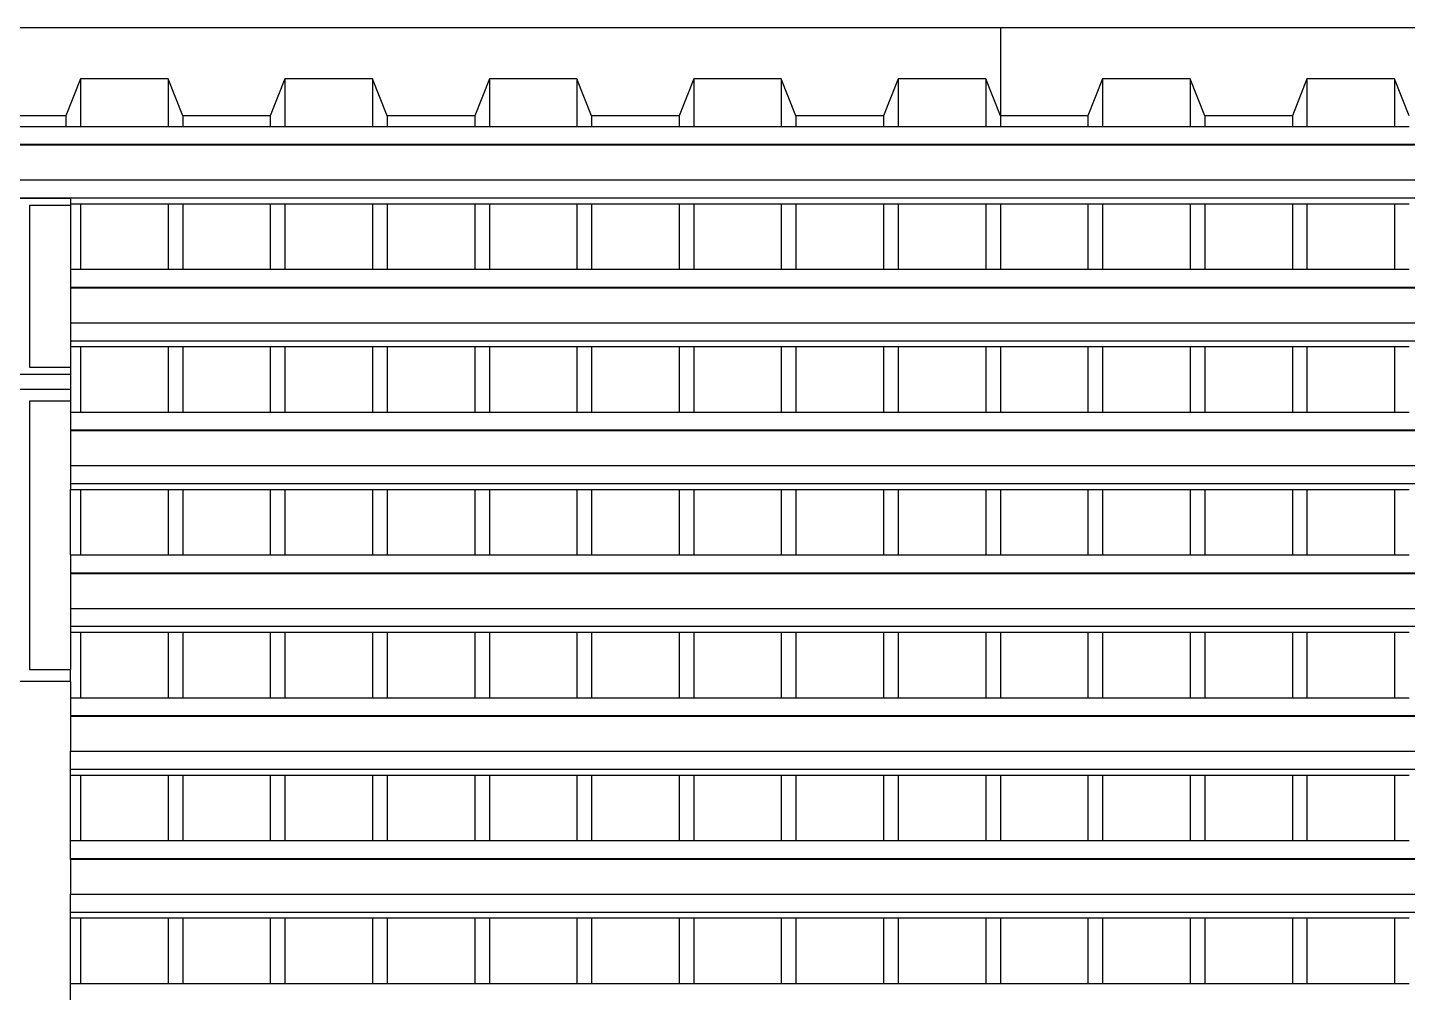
# Model space of a CAD drawing. Extents: x -34 to 34, y -12.8 to 11.9.
# Drawn here: x -19.227 to -17.32, y 10.591 to 11.923 of the extents above; entities that cross this region are included whole.
import ezdxf

# ---------------------------------------------------------------- set-up
doc = ezdxf.new("R2010")
doc.units = 0
doc.layers.get('0').update_dxf_attribs({"linetype": 'CONTINUOUS'})
doc.layers.add('SECTIONCUTEDGES', color=7, linetype='CONTINUOUS')

msp = doc.modelspace()

# ---------------------------------------------------------------- linework, layer by layer
for p, q in [((-19.1536, 11.8521), (-19.1536, 11.7867)), ((-19.0325, 11.8521), (-19.0325, 11.7867)), ((-18.8711, 11.8521), (-18.8711, 11.7867)), ((-18.7501, 11.8521), (-18.7501, 11.7867)), ((-18.5887, 11.8521), (-18.5887, 11.7867)), ((-18.4677, 11.8521), (-18.4677, 11.7867)), ((-18.3063, 11.8521), (-18.3063, 11.7867)), ((-18.1853, 11.8521), (-18.1853, 11.7867)), ((-18.0239, 11.8521), (-18.0239, 11.7867)), ((-17.9029, 11.8521), (-17.9029, 11.7867)), ((-17.7415, 11.8521), (-17.7415, 11.7867)), ((-17.6205, 11.8521), (-17.6205, 11.7867)), ((-17.4591, 11.8521), (-17.4591, 11.7867)), ((-17.338, 11.8521), (-17.338, 11.7867)), ((-19.1737, 11.8014), (-19.1737, 11.7867)), ((-19.0124, 11.8014), (-19.0124, 11.7867)), ((-18.8913, 11.8014), (-18.8913, 11.7867)), ((-18.7299, 11.8014), (-18.7299, 11.7867)), ((-18.6089, 11.8014), (-18.6089, 11.7867)), ((-18.4475, 11.8014), (-18.4475, 11.7867)), ((-18.3265, 11.8014), (-18.3265, 11.7867)), ((-18.1651, 11.8014), (-18.1651, 11.7867)), ((-18.0441, 11.8014), (-18.0441, 11.7867)), ((-17.8827, 11.8014), (-17.8827, 11.7867)), ((-17.7617, 11.8014), (-17.7617, 11.7867)), ((-17.6003, 11.8014), (-17.6003, 11.7867)), ((-17.4792, 11.8014), (-17.4792, 11.7867)), ((-19.2948, 11.7867), (-19.1737, 11.7867)), ((-19.1737, 11.7867), (-19.1536, 11.7867)), ((-19.1536, 11.7867), (-19.0325, 11.7867)), ((-19.0325, 11.7867), (-19.0124, 11.7867)), ((-19.0124, 11.7867), (-18.8913, 11.7867)), ((-18.8913, 11.7867), (-18.8711, 11.7867)), ((-18.8711, 11.7867), (-18.7501, 11.7867)), ((-18.7501, 11.7867), (-18.7299, 11.7867)), ((-18.7299, 11.7867), (-18.6089, 11.7867)), ((-18.6089, 11.7867), (-18.5887, 11.7867)), ((-18.5887, 11.7867), (-18.4677, 11.7867)), ((-18.4677, 11.7867), (-18.4475, 11.7867)), ((-18.4475, 11.7867), (-18.3265, 11.7867)), ((-18.3265, 11.7867), (-18.3063, 11.7867)), ((-18.3063, 11.7867), (-18.1853, 11.7867)), ((-18.1853, 11.7867), (-18.1651, 11.7867)), ((-18.1651, 11.7867), (-18.0441, 11.7867)), ((-18.0441, 11.7867), (-18.0239, 11.7867)), ((-18.0239, 11.7867), (-17.9029, 11.7867)), ((-17.9029, 11.7867), (-17.8827, 11.7867)), ((-17.8827, 11.7867), (-17.7617, 11.7867)), ((-17.7617, 11.7867), (-17.7415, 11.7867)), ((-17.7415, 11.7867), (-17.6205, 11.7867)), ((-17.6205, 11.7867), (-17.6003, 11.7867)), ((-17.6003, 11.7867), (-17.4792, 11.7867)), ((-17.4792, 11.7867), (-17.4591, 11.7867)), ((-17.4591, 11.7867), (-17.338, 11.7867)), ((-17.338, 11.7867), (-17.3179, 11.7867)), ((-29.4818, 11.762), (-11.7932, 11.762)), ((-29.4818, 11.7612), (-11.7932, 11.7612)), ((-29.4818, 11.7127), (-11.7932, 11.7127)), ((-26.6672, 11.688), (-11.7932, 11.688)), ((-19.1672, 11.6798), (-19.1536, 11.6798)), ((-19.1672, 11.6776), (-19.1672, 11.5894)), ((-19.1536, 11.6798), (-19.1536, 11.5894)), ((-19.1536, 11.6798), (-19.0325, 11.6798)), ((-19.0325, 11.6798), (-19.0325, 11.5894)), ((-19.0325, 11.6798), (-19.0124, 11.6798)), ((-19.0124, 11.6798), (-19.0124, 11.5894)), ((-19.0124, 11.6798), (-18.8913, 11.6798)), ((-18.8913, 11.6798), (-18.8913, 11.5894)), ((-18.8913, 11.6798), (-18.8711, 11.6798)), ((-18.8711, 11.6798), (-18.8711, 11.5894)), ((-18.8711, 11.6798), (-18.7501, 11.6798)), ((-18.7501, 11.6798), (-18.7501, 11.5894)), ((-18.7501, 11.6798), (-18.7299, 11.6798)), ((-18.7299, 11.6798), (-18.7299, 11.5894)), ((-18.7299, 11.6798), (-18.6089, 11.6798)), ((-18.6089, 11.6798), (-18.6089, 11.5894)), ((-18.6089, 11.6798), (-18.5887, 11.6798)), ((-18.5887, 11.6798), (-18.5887, 11.5894)), ((-18.5887, 11.6798), (-18.4677, 11.6798)), ((-18.4677, 11.6798), (-18.4677, 11.5894)), ((-18.4677, 11.6798), (-18.4475, 11.6798)), ((-18.4475, 11.6798), (-18.4475, 11.5894)), ((-18.4475, 11.6798), (-18.3265, 11.6798)), ((-18.3265, 11.6798), (-18.3265, 11.5894)), ((-18.3265, 11.6798), (-18.3063, 11.6798)), ((-18.3063, 11.6798), (-18.3063, 11.5894)), ((-18.3063, 11.6798), (-18.1853, 11.6798)), ((-18.1853, 11.6798), (-18.1853, 11.5894)), ((-18.1853, 11.6798), (-18.1651, 11.6798)), ((-18.1651, 11.6798), (-18.1651, 11.5894)), ((-18.1651, 11.6798), (-18.0441, 11.6798)), ((-18.0441, 11.6798), (-18.0441, 11.5894)), ((-18.0441, 11.6798), (-18.0239, 11.6798)), ((-18.0239, 11.6798), (-18.0239, 11.5894)), ((-18.0239, 11.6798), (-17.9029, 11.6798)), ((-17.9029, 11.6798), (-17.9029, 11.5894)), ((-17.9029, 11.6798), (-17.8827, 11.6798)), ((-17.8827, 11.6798), (-17.8827, 11.5894)), ((-17.8827, 11.6798), (-17.7617, 11.6798)), ((-17.7617, 11.6798), (-17.7617, 11.5894)), ((-17.7617, 11.6798), (-17.7415, 11.6798)), ((-17.7415, 11.6798), (-17.7415, 11.5894)), ((-17.7415, 11.6798), (-17.6205, 11.6798)), ((-17.6205, 11.6798), (-17.6205, 11.5894)), ((-17.6205, 11.6798), (-17.6003, 11.6798)), ((-17.6003, 11.6798), (-17.6003, 11.5894)), ((-17.6003, 11.6798), (-17.4792, 11.6798)), ((-17.4792, 11.6798), (-17.4792, 11.5894)), ((-17.4792, 11.6798), (-17.4591, 11.6798)), ((-17.4591, 11.6798), (-17.4591, 11.5894)), ((-17.4591, 11.6798), (-17.338, 11.6798)), ((-17.338, 11.6798), (-17.338, 11.5894)), ((-17.338, 11.6798), (-17.3179, 11.6798)), ((-19.1672, 11.5894), (-19.1536, 11.5894)), ((-19.1672, 11.5894), (-19.1672, 11.5647)), ((-19.1536, 11.5894), (-19.0325, 11.5894)), ((-19.0325, 11.5894), (-19.0124, 11.5894)), ((-19.0124, 11.5894), (-18.8913, 11.5894)), ((-18.8913, 11.5894), (-18.8711, 11.5894)), ((-18.8711, 11.5894), (-18.7501, 11.5894)), ((-18.7501, 11.5894), (-18.7299, 11.5894)), ((-18.7299, 11.5894), (-18.6089, 11.5894)), ((-18.6089, 11.5894), (-18.5887, 11.5894)), ((-18.5887, 11.5894), (-18.4677, 11.5894)), ((-18.4677, 11.5894), (-18.4475, 11.5894)), ((-18.4475, 11.5894), (-18.3265, 11.5894)), ((-18.3265, 11.5894), (-18.3063, 11.5894)), ((-18.3063, 11.5894), (-18.1853, 11.5894)), ((-18.1853, 11.5894), (-18.1651, 11.5894)), ((-18.1651, 11.5894), (-18.0441, 11.5894)), ((-18.0441, 11.5894), (-18.0239, 11.5894)), ((-18.0239, 11.5894), (-17.9029, 11.5894)), ((-17.9029, 11.5894), (-17.8827, 11.5894)), ((-17.8827, 11.5894), (-17.7617, 11.5894)), ((-17.7617, 11.5894), (-17.7415, 11.5894)), ((-17.7415, 11.5894), (-17.6205, 11.5894)), ((-17.6205, 11.5894), (-17.6003, 11.5894)), ((-17.6003, 11.5894), (-17.4792, 11.5894)), ((-17.4792, 11.5894), (-17.4591, 11.5894)), ((-17.4591, 11.5894), (-17.338, 11.5894)), ((-17.338, 11.5894), (-17.3179, 11.5894)), ((-19.1672, 11.5647), (-15.5372, 11.5647)), ((-19.1672, 11.5647), (-19.1672, 11.5639)), ((-19.1672, 11.5639), (-15.5372, 11.5639)), ((-19.1672, 11.5639), (-19.1672, 11.5154)), ((-19.1672, 11.5154), (-15.5372, 11.5154)), ((-19.1672, 11.5154), (-19.1672, 11.4907)), ((-19.1672, 11.4907), (-15.5372, 11.4907)), ((-19.1672, 11.4907), (-19.1672, 11.4825)), ((-19.1672, 11.4825), (-19.1672, 11.4542)), ((-19.1672, 11.4825), (-19.1536, 11.4825)), ((-19.1536, 11.4825), (-19.1536, 11.3921)), ((-19.1536, 11.4825), (-19.0325, 11.4825)), ((-19.0325, 11.4825), (-19.0325, 11.3921)), ((-19.0325, 11.4825), (-19.0124, 11.4825)), ((-19.0124, 11.4825), (-19.0124, 11.3921)), ((-19.0124, 11.4825), (-18.8913, 11.4825)), ((-18.8913, 11.4825), (-18.8913, 11.3921)), ((-18.8913, 11.4825), (-18.8711, 11.4825)), ((-18.8711, 11.4825), (-18.8711, 11.3921)), ((-18.8711, 11.4825), (-18.7501, 11.4825)), ((-18.7501, 11.4825), (-18.7501, 11.3921)), ((-18.7501, 11.4825), (-18.7299, 11.4825)), ((-18.7299, 11.4825), (-18.7299, 11.3921)), ((-18.7299, 11.4825), (-18.6089, 11.4825)), ((-18.6089, 11.4825), (-18.6089, 11.3921)), ((-18.6089, 11.4825), (-18.5887, 11.4825)), ((-18.5887, 11.4825), (-18.5887, 11.3921)), ((-18.5887, 11.4825), (-18.4677, 11.4825)), ((-18.4677, 11.4825), (-18.4677, 11.3921)), ((-18.4677, 11.4825), (-18.4475, 11.4825)), ((-18.4475, 11.4825), (-18.4475, 11.3921)), ((-18.4475, 11.4825), (-18.3265, 11.4825)), ((-18.3265, 11.4825), (-18.3265, 11.3921)), ((-18.3265, 11.4825), (-18.3063, 11.4825)), ((-18.3063, 11.4825), (-18.3063, 11.3921)), ((-18.3063, 11.4825), (-18.1853, 11.4825)), ((-18.1853, 11.4825), (-18.1853, 11.3921)), ((-18.1853, 11.4825), (-18.1651, 11.4825)), ((-18.1651, 11.4825), (-18.1651, 11.3921)), ((-18.1651, 11.4825), (-18.0441, 11.4825)), ((-18.0441, 11.4825), (-18.0441, 11.3921)), ((-18.0441, 11.4825), (-18.0239, 11.4825)), ((-18.0239, 11.4825), (-18.0239, 11.3921)), ((-18.0239, 11.4825), (-17.9029, 11.4825)), ((-17.9029, 11.4825), (-17.9029, 11.3921)), ((-17.9029, 11.4825), (-17.8827, 11.4825)), ((-17.8827, 11.4825), (-17.8827, 11.3921)), ((-17.8827, 11.4825), (-17.7617, 11.4825)), ((-17.7617, 11.4825), (-17.7617, 11.3921)), ((-17.7617, 11.4825), (-17.7415, 11.4825)), ((-17.7415, 11.4825), (-17.7415, 11.3921)), ((-17.7415, 11.4825), (-17.6205, 11.4825)), ((-17.6205, 11.4825), (-17.6205, 11.3921)), ((-17.6205, 11.4825), (-17.6003, 11.4825)), ((-17.6003, 11.4825), (-17.6003, 11.3921)), ((-17.6003, 11.4825), (-17.4792, 11.4825)), ((-17.4792, 11.4825), (-17.4792, 11.3921)), ((-17.4792, 11.4825), (-17.4591, 11.4825)), ((-17.4591, 11.4825), (-17.4591, 11.3921)), ((-17.4591, 11.4825), (-17.338, 11.4825)), ((-17.338, 11.4825), (-17.338, 11.3921)), ((-17.338, 11.4825), (-17.3179, 11.4825)), ((-19.1672, 11.4442), (-19.1672, 11.4238)), ((-19.1672, 11.4073), (-19.1672, 11.3921)), ((-19.1672, 11.3921), (-19.1536, 11.3921)), ((-19.1672, 11.3921), (-19.1672, 11.3674)), ((-19.1536, 11.3921), (-19.0325, 11.3921)), ((-19.0325, 11.3921), (-19.0124, 11.3921)), ((-19.0124, 11.3921), (-18.8913, 11.3921)), ((-18.8913, 11.3921), (-18.8711, 11.3921)), ((-18.8711, 11.3921), (-18.7501, 11.3921)), ((-18.7501, 11.3921), (-18.7299, 11.3921)), ((-18.7299, 11.3921), (-18.6089, 11.3921)), ((-18.6089, 11.3921), (-18.5887, 11.3921)), ((-18.5887, 11.3921), (-18.4677, 11.3921)), ((-18.4677, 11.3921), (-18.4475, 11.3921)), ((-18.4475, 11.3921), (-18.3265, 11.3921)), ((-18.3265, 11.3921), (-18.3063, 11.3921)), ((-18.3063, 11.3921), (-18.1853, 11.3921)), ((-18.1853, 11.3921), (-18.1651, 11.3921)), ((-18.1651, 11.3921), (-18.0441, 11.3921)), ((-18.0441, 11.3921), (-18.0239, 11.3921)), ((-18.0239, 11.3921), (-17.9029, 11.3921)), ((-17.9029, 11.3921), (-17.8827, 11.3921)), ((-17.8827, 11.3921), (-17.7617, 11.3921)), ((-17.7617, 11.3921), (-17.7415, 11.3921)), ((-17.7415, 11.3921), (-17.6205, 11.3921)), ((-17.6205, 11.3921), (-17.6003, 11.3921)), ((-17.6003, 11.3921), (-17.4792, 11.3921)), ((-17.4792, 11.3921), (-17.4591, 11.3921)), ((-17.4591, 11.3921), (-17.338, 11.3921)), ((-17.338, 11.3921), (-17.3179, 11.3921)), ((-19.1672, 11.3674), (-15.5372, 11.3674)), ((-19.1672, 11.3674), (-19.1672, 11.3666)), ((-19.1672, 11.3666), (-15.5372, 11.3666)), ((-19.1672, 11.3666), (-19.1672, 11.3181)), ((-19.1672, 11.3181), (-15.5372, 11.3181)), ((-19.1672, 11.3181), (-19.1672, 11.2935)), ((-19.1672, 11.2935), (-15.5372, 11.2935)), ((-19.1672, 11.2935), (-19.1672, 11.2852)), ((-19.1672, 11.2852), (-19.1536, 11.2852)), ((-19.1672, 11.1948), (-19.1672, 11.2852)), ((-19.1536, 11.2852), (-19.1536, 11.1948)), ((-19.1536, 11.2852), (-19.0325, 11.2852)), ((-19.0325, 11.2852), (-19.0325, 11.1948)), ((-19.0325, 11.2852), (-19.0124, 11.2852)), ((-19.0124, 11.2852), (-19.0124, 11.1948)), ((-19.0124, 11.2852), (-18.8913, 11.2852)), ((-18.8913, 11.2852), (-18.8913, 11.1948)), ((-18.8913, 11.2852), (-18.8711, 11.2852)), ((-18.8711, 11.2852), (-18.8711, 11.1948)), ((-18.8711, 11.2852), (-18.7501, 11.2852)), ((-18.7501, 11.2852), (-18.7501, 11.1948)), ((-18.7501, 11.2852), (-18.7299, 11.2852)), ((-18.7299, 11.2852), (-18.7299, 11.1948)), ((-18.7299, 11.2852), (-18.6089, 11.2852)), ((-18.6089, 11.2852), (-18.6089, 11.1948)), ((-18.6089, 11.2852), (-18.5887, 11.2852)), ((-18.5887, 11.2852), (-18.5887, 11.1948)), ((-18.5887, 11.2852), (-18.4677, 11.2852)), ((-18.4677, 11.2852), (-18.4677, 11.1948)), ((-18.4677, 11.2852), (-18.4475, 11.2852)), ((-18.4475, 11.2852), (-18.4475, 11.1948)), ((-18.4475, 11.2852), (-18.3265, 11.2852)), ((-18.3265, 11.2852), (-18.3265, 11.1948)), ((-18.3265, 11.2852), (-18.3063, 11.2852)), ((-18.3063, 11.2852), (-18.3063, 11.1948)), ((-18.3063, 11.2852), (-18.1853, 11.2852)), ((-18.1853, 11.2852), (-18.1853, 11.1948)), ((-18.1853, 11.2852), (-18.1651, 11.2852)), ((-18.1651, 11.2852), (-18.1651, 11.1948)), ((-18.1651, 11.2852), (-18.0441, 11.2852)), ((-18.0441, 11.2852), (-18.0441, 11.1948)), ((-18.0441, 11.2852), (-18.0239, 11.2852)), ((-18.0239, 11.2852), (-18.0239, 11.1948)), ((-18.0239, 11.2852), (-17.9029, 11.2852)), ((-17.9029, 11.2852), (-17.9029, 11.1948)), ((-17.9029, 11.2852), (-17.8827, 11.2852)), ((-17.8827, 11.2852), (-17.8827, 11.1948)), ((-17.8827, 11.2852), (-17.7617, 11.2852)), ((-17.7617, 11.2852), (-17.7617, 11.1948)), ((-17.7617, 11.2852), (-17.7415, 11.2852)), ((-17.7415, 11.2852), (-17.7415, 11.1948)), ((-17.7415, 11.2852), (-17.6205, 11.2852)), ((-17.6205, 11.2852), (-17.6205, 11.1948)), ((-17.6205, 11.2852), (-17.6003, 11.2852)), ((-17.6003, 11.2852), (-17.6003, 11.1948)), ((-17.6003, 11.2852), (-17.4792, 11.2852)), ((-17.4792, 11.2852), (-17.4792, 11.1948)), ((-17.4792, 11.2852), (-17.4591, 11.2852)), ((-17.4591, 11.2852), (-17.4591, 11.1948)), ((-17.4591, 11.2852), (-17.338, 11.2852)), ((-17.338, 11.2852), (-17.338, 11.1948)), ((-17.338, 11.2852), (-17.3179, 11.2852)), ((-19.1672, 11.1948), (-19.1536, 11.1948)), ((-19.1672, 11.1948), (-19.1672, 11.1702)), ((-19.1536, 11.1948), (-19.0325, 11.1948)), ((-19.0325, 11.1948), (-19.0124, 11.1948)), ((-19.0124, 11.1948), (-18.8913, 11.1948)), ((-18.8913, 11.1948), (-18.8711, 11.1948)), ((-18.8711, 11.1948), (-18.7501, 11.1948)), ((-18.7501, 11.1948), (-18.7299, 11.1948)), ((-18.7299, 11.1948), (-18.6089, 11.1948)), ((-18.6089, 11.1948), (-18.5887, 11.1948)), ((-18.5887, 11.1948), (-18.4677, 11.1948)), ((-18.4677, 11.1948), (-18.4475, 11.1948)), ((-18.4475, 11.1948), (-18.3265, 11.1948)), ((-18.3265, 11.1948), (-18.3063, 11.1948)), ((-18.3063, 11.1948), (-18.1853, 11.1948)), ((-18.1853, 11.1948), (-18.1651, 11.1948)), ((-18.1651, 11.1948), (-18.0441, 11.1948)), ((-18.0441, 11.1948), (-18.0239, 11.1948)), ((-18.0239, 11.1948), (-17.9029, 11.1948)), ((-17.9029, 11.1948), (-17.8827, 11.1948)), ((-17.8827, 11.1948), (-17.7617, 11.1948)), ((-17.7617, 11.1948), (-17.7415, 11.1948)), ((-17.7415, 11.1948), (-17.6205, 11.1948)), ((-17.6205, 11.1948), (-17.6003, 11.1948)), ((-17.6003, 11.1948), (-17.4792, 11.1948)), ((-17.4792, 11.1948), (-17.4591, 11.1948)), ((-17.4591, 11.1948), (-17.338, 11.1948)), ((-17.338, 11.1948), (-17.3179, 11.1948)), ((-19.1672, 11.1702), (-15.5372, 11.1702)), ((-19.1672, 11.1702), (-19.1672, 11.1693)), ((-19.1672, 11.1693), (-15.5372, 11.1693)), ((-19.1672, 11.1693), (-19.1672, 11.1208)), ((-19.1672, 11.1208), (-15.5372, 11.1208)), ((-19.1672, 11.1208), (-19.1672, 11.0962)), ((-19.1672, 11.0962), (-15.5372, 11.0962)), ((-19.1672, 11.0962), (-19.1672, 11.088)), ((-19.1672, 11.088), (-19.1536, 11.088)), ((-19.1672, 11.088), (-19.1672, 11.0365)), ((-19.1536, 11.088), (-19.1536, 10.9975)), ((-19.1536, 11.088), (-19.0325, 11.088)), ((-19.0325, 11.088), (-19.0325, 10.9975)), ((-19.0325, 11.088), (-19.0124, 11.088)), ((-19.0124, 11.088), (-19.0124, 10.9975)), ((-19.0124, 11.088), (-18.8913, 11.088)), ((-18.8913, 11.088), (-18.8913, 10.9975)), ((-18.8913, 11.088), (-18.8711, 11.088)), ((-18.8711, 11.088), (-18.8711, 10.9975)), ((-18.8711, 11.088), (-18.7501, 11.088)), ((-18.7501, 11.088), (-18.7501, 10.9975)), ((-18.7501, 11.088), (-18.7299, 11.088)), ((-18.7299, 11.088), (-18.7299, 10.9975)), ((-18.7299, 11.088), (-18.6089, 11.088)), ((-18.6089, 11.088), (-18.6089, 10.9975)), ((-18.6089, 11.088), (-18.5887, 11.088)), ((-18.5887, 11.088), (-18.5887, 10.9975)), ((-18.5887, 11.088), (-18.4677, 11.088)), ((-18.4677, 11.088), (-18.4677, 10.9975)), ((-18.4677, 11.088), (-18.4475, 11.088)), ((-18.4475, 11.088), (-18.4475, 10.9975)), ((-18.4475, 11.088), (-18.3265, 11.088)), ((-18.3265, 11.088), (-18.3265, 10.9975)), ((-18.3265, 11.088), (-18.3063, 11.088)), ((-18.3063, 11.088), (-18.3063, 10.9975)), ((-18.3063, 11.088), (-18.1853, 11.088)), ((-18.1853, 11.088), (-18.1853, 10.9975)), ((-18.1853, 11.088), (-18.1651, 11.088)), ((-18.1651, 11.088), (-18.1651, 10.9975)), ((-18.1651, 11.088), (-18.0441, 11.088)), ((-18.0441, 11.088), (-18.0441, 10.9975)), ((-18.0441, 11.088), (-18.0239, 11.088)), ((-18.0239, 11.088), (-18.0239, 10.9975)), ((-18.0239, 11.088), (-17.9029, 11.088)), ((-17.9029, 11.088), (-17.9029, 10.9975)), ((-17.9029, 11.088), (-17.8827, 11.088)), ((-17.8827, 11.088), (-17.8827, 10.9975)), ((-17.8827, 11.088), (-17.7617, 11.088)), ((-17.7617, 11.088), (-17.7617, 10.9975)), ((-17.7617, 11.088), (-17.7415, 11.088)), ((-17.7415, 11.088), (-17.7415, 10.9975)), ((-17.7415, 11.088), (-17.6205, 11.088)), ((-17.6205, 11.088), (-17.6205, 10.9975)), ((-17.6205, 11.088), (-17.6003, 11.088)), ((-17.6003, 11.088), (-17.6003, 10.9975)), ((-17.6003, 11.088), (-17.4792, 11.088)), ((-17.4792, 11.088), (-17.4792, 10.9975)), ((-17.4792, 11.088), (-17.4591, 11.088)), ((-17.4591, 11.088), (-17.4591, 10.9975)), ((-17.4591, 11.088), (-17.338, 11.088)), ((-17.338, 11.088), (-17.338, 10.9975)), ((-17.338, 11.088), (-17.3179, 11.088)), ((-19.1672, 11.02), (-19.1672, 10.9975)), ((-19.1672, 10.9975), (-19.1536, 10.9975)), ((-19.1672, 10.9975), (-19.1672, 10.9729)), ((-19.1536, 10.9975), (-19.0325, 10.9975)), ((-19.0325, 10.9975), (-19.0124, 10.9975)), ((-19.0124, 10.9975), (-18.8913, 10.9975)), ((-18.8913, 10.9975), (-18.8711, 10.9975)), ((-18.8711, 10.9975), (-18.7501, 10.9975)), ((-18.7501, 10.9975), (-18.7299, 10.9975)), ((-18.7299, 10.9975), (-18.6089, 10.9975)), ((-18.6089, 10.9975), (-18.5887, 10.9975)), ((-18.5887, 10.9975), (-18.4677, 10.9975)), ((-18.4677, 10.9975), (-18.4475, 10.9975)), ((-18.4475, 10.9975), (-18.3265, 10.9975)), ((-18.3265, 10.9975), (-18.3063, 10.9975)), ((-18.3063, 10.9975), (-18.1853, 10.9975)), ((-18.1853, 10.9975), (-18.1651, 10.9975)), ((-18.1651, 10.9975), (-18.0441, 10.9975)), ((-18.0441, 10.9975), (-18.0239, 10.9975)), ((-18.0239, 10.9975), (-17.9029, 10.9975)), ((-17.9029, 10.9975), (-17.8827, 10.9975)), ((-17.8827, 10.9975), (-17.7617, 10.9975)), ((-17.7617, 10.9975), (-17.7415, 10.9975)), ((-17.7415, 10.9975), (-17.6205, 10.9975)), ((-17.6205, 10.9975), (-17.6003, 10.9975)), ((-17.6003, 10.9975), (-17.4792, 10.9975)), ((-17.4792, 10.9975), (-17.4591, 10.9975)), ((-17.4591, 10.9975), (-17.338, 10.9975)), ((-17.338, 10.9975), (-17.3179, 10.9975)), ((-19.1672, 10.9729), (-15.5372, 10.9729)), ((-19.1672, 10.9729), (-19.1672, 10.9721)), ((-19.1672, 10.9721), (-15.5372, 10.9721)), ((-19.1672, 10.9721), (-19.1672, 10.9236)), ((-19.1672, 10.9236), (-15.5372, 10.9236)), ((-19.1672, 10.8989), (-19.1672, 10.9236)), ((-19.1672, 10.8989), (-15.5372, 10.8989)), ((-19.1672, 10.8907), (-19.1672, 10.8989)), ((-19.1672, 10.8907), (-19.1536, 10.8907)), ((-19.1672, 10.8003), (-19.1672, 10.8907)), ((-19.1536, 10.8907), (-19.1536, 10.8003)), ((-19.1536, 10.8907), (-19.0325, 10.8907)), ((-19.0325, 10.8907), (-19.0325, 10.8003)), ((-19.0325, 10.8907), (-19.0124, 10.8907)), ((-19.0124, 10.8907), (-19.0124, 10.8003)), ((-19.0124, 10.8907), (-18.8913, 10.8907)), ((-18.8913, 10.8907), (-18.8913, 10.8003)), ((-18.8913, 10.8907), (-18.8711, 10.8907)), ((-18.8711, 10.8907), (-18.8711, 10.8003)), ((-18.8711, 10.8907), (-18.7501, 10.8907)), ((-18.7501, 10.8907), (-18.7501, 10.8003)), ((-18.7501, 10.8907), (-18.7299, 10.8907)), ((-18.7299, 10.8907), (-18.7299, 10.8003)), ((-18.7299, 10.8907), (-18.6089, 10.8907)), ((-18.6089, 10.8907), (-18.6089, 10.8003)), ((-18.6089, 10.8907), (-18.5887, 10.8907)), ((-18.5887, 10.8907), (-18.5887, 10.8003)), ((-18.5887, 10.8907), (-18.4677, 10.8907)), ((-18.4677, 10.8907), (-18.4677, 10.8003)), ((-18.4677, 10.8907), (-18.4475, 10.8907)), ((-18.4475, 10.8907), (-18.4475, 10.8003)), ((-18.4475, 10.8907), (-18.3265, 10.8907)), ((-18.3265, 10.8907), (-18.3265, 10.8003)), ((-18.3265, 10.8907), (-18.3063, 10.8907)), ((-18.3063, 10.8907), (-18.3063, 10.8003)), ((-18.3063, 10.8907), (-18.1853, 10.8907)), ((-18.1853, 10.8907), (-18.1853, 10.8003)), ((-18.1853, 10.8907), (-18.1651, 10.8907)), ((-18.1651, 10.8907), (-18.1651, 10.8003)), ((-18.1651, 10.8907), (-18.0441, 10.8907)), ((-18.0441, 10.8907), (-18.0441, 10.8003)), ((-18.0441, 10.8907), (-18.0239, 10.8907)), ((-18.0239, 10.8907), (-18.0239, 10.8003)), ((-18.0239, 10.8907), (-17.9029, 10.8907)), ((-17.9029, 10.8907), (-17.9029, 10.8003)), ((-17.9029, 10.8907), (-17.8827, 10.8907)), ((-17.8827, 10.8907), (-17.8827, 10.8003)), ((-17.8827, 10.8907), (-17.7617, 10.8907)), ((-17.7617, 10.8907), (-17.7617, 10.8003)), ((-17.7617, 10.8907), (-17.7415, 10.8907)), ((-17.7415, 10.8907), (-17.7415, 10.8003)), ((-17.7415, 10.8907), (-17.6205, 10.8907)), ((-17.6205, 10.8907), (-17.6205, 10.8003)), ((-17.6205, 10.8907), (-17.6003, 10.8907)), ((-17.6003, 10.8907), (-17.6003, 10.8003)), ((-17.6003, 10.8907), (-17.4792, 10.8907)), ((-17.4792, 10.8907), (-17.4792, 10.8003)), ((-17.4792, 10.8907), (-17.4591, 10.8907)), ((-17.4591, 10.8907), (-17.4591, 10.8003)), ((-17.4591, 10.8907), (-17.338, 10.8907)), ((-17.338, 10.8907), (-17.338, 10.8003)), ((-17.338, 10.8907), (-17.3179, 10.8907)), ((-19.1672, 10.8003), (-19.1536, 10.8003)), ((-19.1672, 10.7756), (-19.1672, 10.8003)), ((-19.1536, 10.8003), (-19.0325, 10.8003)), ((-19.0325, 10.8003), (-19.0124, 10.8003)), ((-19.0124, 10.8003), (-18.8913, 10.8003)), ((-18.8913, 10.8003), (-18.8711, 10.8003)), ((-18.8711, 10.8003), (-18.7501, 10.8003)), ((-18.7501, 10.8003), (-18.7299, 10.8003)), ((-18.7299, 10.8003), (-18.6089, 10.8003)), ((-18.6089, 10.8003), (-18.5887, 10.8003)), ((-18.5887, 10.8003), (-18.4677, 10.8003)), ((-18.4677, 10.8003), (-18.4475, 10.8003)), ((-18.4475, 10.8003), (-18.3265, 10.8003)), ((-18.3265, 10.8003), (-18.3063, 10.8003)), ((-18.3063, 10.8003), (-18.1853, 10.8003)), ((-18.1853, 10.8003), (-18.1651, 10.8003)), ((-18.1651, 10.8003), (-18.0441, 10.8003)), ((-18.0441, 10.8003), (-18.0239, 10.8003)), ((-18.0239, 10.8003), (-17.9029, 10.8003)), ((-17.9029, 10.8003), (-17.8827, 10.8003)), ((-17.8827, 10.8003), (-17.7617, 10.8003)), ((-17.7617, 10.8003), (-17.7415, 10.8003)), ((-17.7415, 10.8003), (-17.6205, 10.8003)), ((-17.6205, 10.8003), (-17.6003, 10.8003)), ((-17.6003, 10.8003), (-17.4792, 10.8003)), ((-17.4792, 10.8003), (-17.4591, 10.8003)), ((-17.4591, 10.8003), (-17.338, 10.8003)), ((-17.338, 10.8003), (-17.3179, 10.8003)), ((-19.1672, 10.7756), (-15.5372, 10.7756)), ((-19.1672, 10.7748), (-19.1672, 10.7756)), ((-19.1672, 10.7748), (-15.5372, 10.7748)), ((-19.1672, 10.7748), (-19.1672, 10.7263)), ((-19.1672, 10.7263), (-15.5372, 10.7263)), ((-19.1672, 10.7016), (-19.1672, 10.7263)), ((-19.1672, 10.7016), (-15.5372, 10.7016)), ((-19.1672, 10.6934), (-19.1672, 10.7016)), ((-19.1672, 10.6934), (-19.1536, 10.6934)), ((-19.1672, 10.603), (-19.1672, 10.6934)), ((-19.1536, 10.6934), (-19.1536, 10.603)), ((-19.1536, 10.6934), (-19.0325, 10.6934)), ((-19.0325, 10.6934), (-19.0325, 10.603)), ((-19.0325, 10.6934), (-19.0124, 10.6934)), ((-19.0124, 10.6934), (-19.0124, 10.603)), ((-19.0124, 10.6934), (-18.8913, 10.6934)), ((-18.8913, 10.6934), (-18.8913, 10.603)), ((-18.8913, 10.6934), (-18.8711, 10.6934)), ((-18.8711, 10.6934), (-18.8711, 10.603)), ((-18.8711, 10.6934), (-18.7501, 10.6934)), ((-18.7501, 10.6934), (-18.7501, 10.603)), ((-18.7501, 10.6934), (-18.7299, 10.6934)), ((-18.7299, 10.6934), (-18.7299, 10.603)), ((-18.7299, 10.6934), (-18.6089, 10.6934)), ((-18.6089, 10.6934), (-18.6089, 10.603)), ((-18.6089, 10.6934), (-18.5887, 10.6934)), ((-18.5887, 10.6934), (-18.5887, 10.603)), ((-18.5887, 10.6934), (-18.4677, 10.6934)), ((-18.4677, 10.6934), (-18.4677, 10.603)), ((-18.4677, 10.6934), (-18.4475, 10.6934)), ((-18.4475, 10.6934), (-18.4475, 10.603)), ((-18.4475, 10.6934), (-18.3265, 10.6934)), ((-18.3265, 10.6934), (-18.3265, 10.603)), ((-18.3265, 10.6934), (-18.3063, 10.6934)), ((-18.3063, 10.6934), (-18.3063, 10.603)), ((-18.3063, 10.6934), (-18.1853, 10.6934)), ((-18.1853, 10.6934), (-18.1853, 10.603)), ((-18.1853, 10.6934), (-18.1651, 10.6934)), ((-18.1651, 10.6934), (-18.1651, 10.603)), ((-18.1651, 10.6934), (-18.0441, 10.6934)), ((-18.0441, 10.6934), (-18.0441, 10.603)), ((-18.0441, 10.6934), (-18.0239, 10.6934)), ((-18.0239, 10.6934), (-18.0239, 10.603)), ((-18.0239, 10.6934), (-17.9029, 10.6934)), ((-17.9029, 10.6934), (-17.9029, 10.603)), ((-17.9029, 10.6934), (-17.8827, 10.6934)), ((-17.8827, 10.6934), (-17.8827, 10.603)), ((-17.8827, 10.6934), (-17.7617, 10.6934)), ((-17.7617, 10.6934), (-17.7617, 10.603)), ((-17.7617, 10.6934), (-17.7415, 10.6934)), ((-17.7415, 10.6934), (-17.7415, 10.603)), ((-17.7415, 10.6934), (-17.6205, 10.6934)), ((-17.6205, 10.6934), (-17.6205, 10.603)), ((-17.6205, 10.6934), (-17.6003, 10.6934)), ((-17.6003, 10.6934), (-17.6003, 10.603)), ((-17.6003, 10.6934), (-17.4792, 10.6934)), ((-17.4792, 10.6934), (-17.4792, 10.603)), ((-17.4792, 10.6934), (-17.4591, 10.6934)), ((-17.4591, 10.6934), (-17.4591, 10.603)), ((-17.4591, 10.6934), (-17.338, 10.6934)), ((-17.338, 10.6934), (-17.338, 10.603)), ((-17.338, 10.6934), (-17.3179, 10.6934)), ((-19.1672, 10.603), (-19.1536, 10.603)), ((-19.1672, 10.5783), (-19.1672, 10.603)), ((-19.1536, 10.603), (-19.0325, 10.603)), ((-19.0325, 10.603), (-19.0124, 10.603)), ((-19.0124, 10.603), (-18.8913, 10.603)), ((-18.8913, 10.603), (-18.8711, 10.603)), ((-18.8711, 10.603), (-18.7501, 10.603)), ((-18.7501, 10.603), (-18.7299, 10.603)), ((-18.7299, 10.603), (-18.6089, 10.603)), ((-18.6089, 10.603), (-18.5887, 10.603)), ((-18.5887, 10.603), (-18.4677, 10.603)), ((-18.4677, 10.603), (-18.4475, 10.603)), ((-18.4475, 10.603), (-18.3265, 10.603)), ((-18.3265, 10.603), (-18.3063, 10.603)), ((-18.3063, 10.603), (-18.1853, 10.603)), ((-18.1853, 10.603), (-18.1651, 10.603)), ((-18.1651, 10.603), (-18.0441, 10.603)), ((-18.0441, 10.603), (-18.0239, 10.603)), ((-18.0239, 10.603), (-17.9029, 10.603)), ((-17.9029, 10.603), (-17.8827, 10.603)), ((-17.8827, 10.603), (-17.7617, 10.603)), ((-17.7617, 10.603), (-17.7415, 10.603)), ((-17.7415, 10.603), (-17.6205, 10.603)), ((-17.6205, 10.603), (-17.6003, 10.603)), ((-17.6003, 10.603), (-17.4792, 10.603)), ((-17.4792, 10.603), (-17.4591, 10.603)), ((-17.4591, 10.603), (-17.338, 10.603)), ((-17.338, 10.603), (-17.3179, 10.603))]:
    msp.add_line(p, q)
at = {"layer": 'SECTIONCUTEDGES'}
for p, q in [((-20.9892, 11.923), (-17.8827, 11.923)), ((-17.8827, 11.923), (-17.8827, 11.8014)), ((-17.8827, 11.923), (-14.7761, 11.923)), ((-19.1536, 11.8521), (-19.1737, 11.8014)), ((-19.0325, 11.8521), (-19.1536, 11.8521)), ((-19.0124, 11.8014), (-19.0325, 11.8521)), ((-18.8711, 11.8521), (-18.8913, 11.8014)), ((-18.7501, 11.8521), (-18.8711, 11.8521)), ((-18.7299, 11.8014), (-18.7501, 11.8521)), ((-18.5887, 11.8521), (-18.6089, 11.8014)), ((-18.4677, 11.8521), (-18.5887, 11.8521)), ((-18.4475, 11.8014), (-18.4677, 11.8521)), ((-18.3063, 11.8521), (-18.3265, 11.8014)), ((-18.1853, 11.8521), (-18.3063, 11.8521)), ((-18.1651, 11.8014), (-18.1853, 11.8521)), ((-18.0239, 11.8521), (-18.0441, 11.8014)), ((-17.9029, 11.8521), (-18.0239, 11.8521)), ((-17.8827, 11.8014), (-17.9029, 11.8521)), ((-17.7415, 11.8521), (-17.7617, 11.8014)), ((-17.6205, 11.8521), (-17.7415, 11.8521)), ((-17.6003, 11.8014), (-17.6205, 11.8521)), ((-17.4591, 11.8521), (-17.4792, 11.8014)), ((-17.338, 11.8521), (-17.4591, 11.8521)), ((-17.3179, 11.8014), (-17.338, 11.8521)), ((-19.1737, 11.8014), (-19.2948, 11.8014)), ((-18.8913, 11.8014), (-19.0124, 11.8014)), ((-18.6089, 11.8014), (-18.7299, 11.8014)), ((-18.3265, 11.8014), (-18.4475, 11.8014)), ((-18.0441, 11.8014), (-18.1651, 11.8014)), ((-17.7617, 11.8014), (-17.8827, 11.8014)), ((-17.4792, 11.8014), (-17.6003, 11.8014)), ((-19.2872, 11.6875), (-19.1672, 11.6875)), ((-19.1672, 11.6875), (-19.1672, 11.6798)), ((-19.1672, 11.6776), (-19.2241, 11.6776)), ((-19.2241, 11.6776), (-19.2241, 11.4542)), ((-19.1672, 11.6798), (-19.1672, 11.6776)), ((-19.1672, 11.4442), (-19.2872, 11.4442)), ((-19.2241, 11.4542), (-19.1672, 11.4542)), ((-19.1672, 11.4542), (-19.1672, 11.4442)), ((-19.2872, 11.4238), (-19.1672, 11.4238)), ((-19.1672, 11.4238), (-19.1672, 11.4073)), ((-19.1672, 11.4073), (-19.2241, 11.4073)), ((-19.2241, 11.4073), (-19.2241, 11.0365)), ((-19.1672, 11.02), (-19.2872, 11.02)), ((-19.2241, 11.0365), (-19.1672, 11.0365)), ((-19.1672, 11.02), (-19.1672, 11.0365))]:
    msp.add_line(p, q, dxfattribs=at)

doc.saveas('drawing.dxf')
